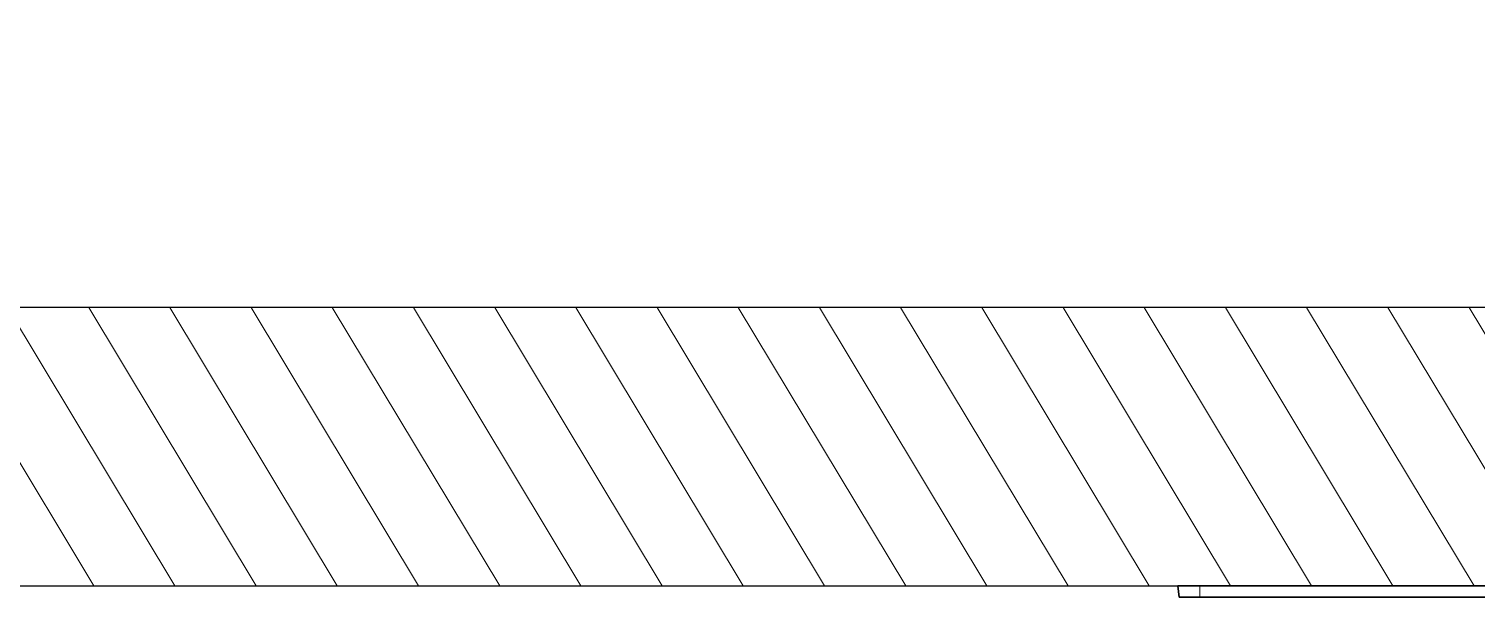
# Model space of a CAD drawing. Header units: inches. Extents: x -12478 to 399182, y -23212 to 525552.
# Drawn here: x 64114.8 to 64244.8, y -5778.6 to -5727.6 of the extents above; entities that cross this region are included whole.
import ezdxf

# ---------------------------------------------------------------- set-up
doc = ezdxf.new("R2010")
doc.units = ezdxf.units.IN
doc.header["$LTSCALE"] = 1000
doc.header["$MEASUREMENT"] = 0
doc.linetypes.add('DASHED', pattern=[0.75, 0.5, -0.25])
doc.linetypes.add('HIDDEN', pattern=[0.375, 0.25, -0.125])
for name, color, linetype in [('A-Hidden', 8, 'HIDDEN'), ('CQ Grg Gypsum', 41, 'Continuous'), ('CQ Light Elevation', 4, 'Continuous')]:
    doc.layers.add(name, color=color, linetype=linetype)
doc.layers.add('CQ Gypsum Hatch', color=8, linetype='Continuous', lineweight=20)
doc.layers.add('CQ Lighting', color=5, linetype='Continuous', lineweight=0)

# ---------------------------------------------------------------- blocks, each defined once
blk = doc.blocks.new('T.HC0E0.HQ12 side 2')
at = {"layer": 'CQ Lighting', "color": 1, "lineweight": 35}
for p, q in [((442006.72, 518818.72), (442111.3, 518818.72)), ((442006.72, 518817.72), (442111.3, 518817.72))]:
    blk.add_line(p, q, dxfattribs=at)
at = {"layer": 'CQ Lighting', "color": 1, "lineweight": 35, "ltscale": 0.05}
blk.add_line((442111.3, 518818.72), (442113.3, 518818.72), dxfattribs=at)
at = {"layer": 'CQ Lighting', "color": 1, "lineweight": 13, "ltscale": 0.025}
blk.add_line((442111.3, 518817.72), (442111.3, 518818.72), dxfattribs=at)
at = {"layer": 'CQ Lighting', "color": 1, "lineweight": 35, "ltscale": 0.025188}
blk.add_line((442113.18, 518817.72), (442113.3, 518818.72), dxfattribs=at)
at = {"layer": 'CQ Lighting', "color": 1, "lineweight": 35, "ltscale": 0.04693}
blk.add_line((442111.3, 518817.72), (442113.18, 518817.72), dxfattribs=at)

msp = doc.modelspace()

# ---------------------------------------------------------------- hatches: boundary and pattern name
at = {"layer": 'CQ Gypsum Hatch'}
h = msp.add_hatch(dxfattribs=at)
h.set_pattern_fill('ANSI31', color=256, scale=50, angle=76.0286, style=0)
h.set_pattern_definition([(121.0285767, (-257584.001, -475856.105), (-5.35568947, -3.22165956), [])])
edge = h.paths.add_edge_path()
edge.add_line((63563.52, -5777.63), (65072.45, -5777.63))
edge.add_line((65072.45, -5777.63), (65072.45, -5752.63))
edge.add_line((65072.45, -5752.63), (65047.45, -5752.63))
edge.add_line((65047.45, -5752.63), (65047.45, -5727.63))
edge.add_line((65047.45, -5727.63), (65092.45, -5727.63))
edge.add_line((65092.45, -5727.63), (65092.45, -5752.63))
edge.add_line((65092.45, -5752.63), (63563.52, -5752.63))

# ---------------------------------------------------------------- linework, layer by layer
at = {"layer": 'A-Hidden', "linetype": 'DASHED', "lineweight": 0, "ltscale": 10}
msp.add_line((67444.52, -5777.63, 0), (60257.04, -5777.63, 0), dxfattribs=at)
at = {"layer": 'CQ Grg Gypsum', "elevation": 0}
msp.add_lwpolyline([(63563.52, -5777.63), (65072.45, -5777.63), (65072.45, -5752.63), (65047.45, -5752.63), (65047.45, -5727.63), (65092.45, -5727.63), (65092.45, -5752.63), (63563.52, -5752.63)], dxfattribs=at)

# ---------------------------------------------------------------- block references
at = {"layer": 'CQ Light Elevation', "xscale": -1}
msp.add_blockref('T.HC0E0.HQ12 side 2', (506331.29, -524596.35, 0), dxfattribs=at)

doc.saveas('drawing.dxf')
